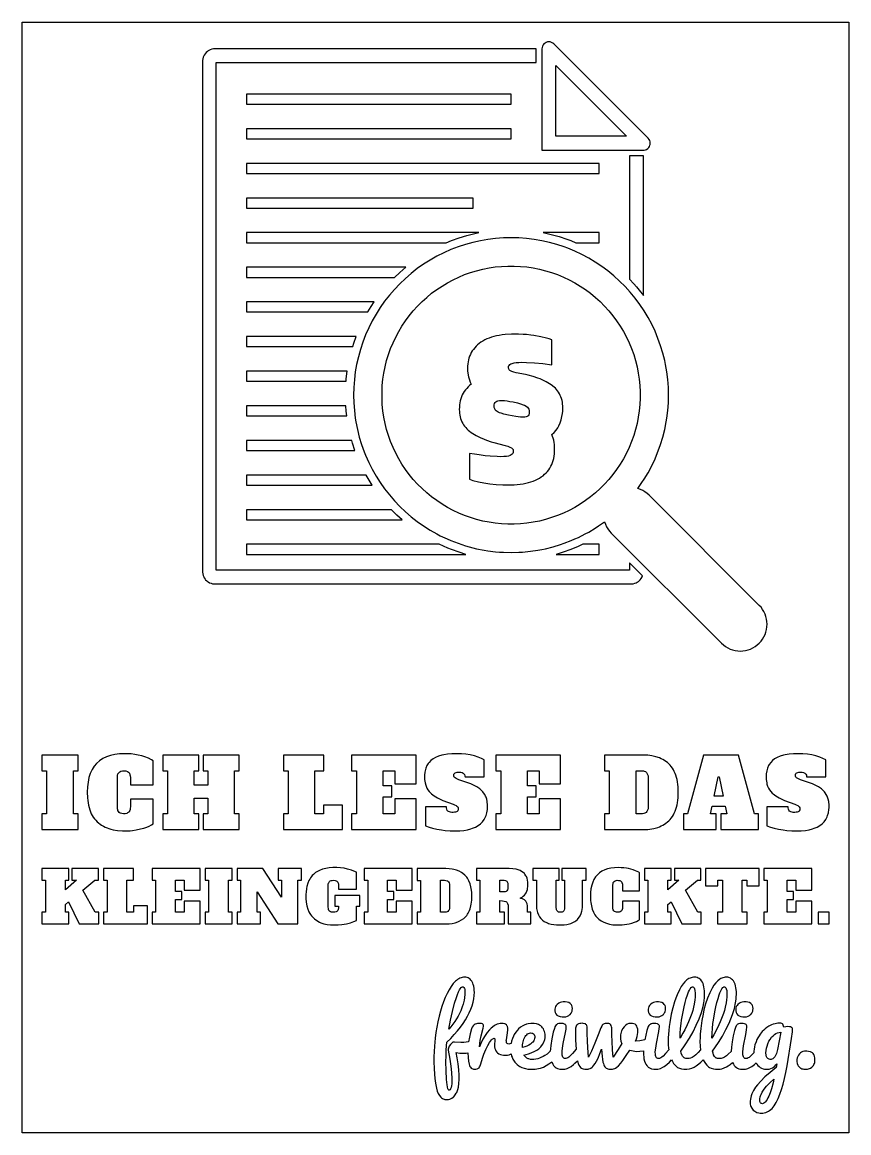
# Model space of a CAD drawing. Header units: millimetres. Extents: x 0 to 232, y 0 to 312.
import ezdxf

# ---------------------------------------------------------------- set-up
doc = ezdxf.new("R2010")
doc.units = ezdxf.units.MM

msp = doc.modelspace()

# ---------------------------------------------------------------- linework, layer by layer
at = {"layer": 'ENTGITTERRAHMEN'}
msp.add_lwpolyline([(0.5, 311.5), (231.905, 311.5), (231.905, 0.5), (0.5, 0.5)], close=True, dxfattribs=at)
at = {"layer": 'MOTIV'}
for points in [[(149.018, 305.673), (148.683, 305.852), (148.319, 305.963), (147.941, 306), (147.562, 305.963), (147.198, 305.852), (146.863, 305.673), (146.569, 305.432), (146.328, 305.138), (146.149, 304.803), (146.038, 304.439), (146.001, 304.06), (146.001, 275.672), (174.579, 275.682), (174.952, 275.756), (175.303, 275.901), (175.62, 276.113), (175.888, 276.381), (176.1, 276.698), (176.245, 277.049), (176.291, 277.234), (176.329, 277.612), (176.291, 277.99), (176.181, 278.354), (176.002, 278.689), (175.761, 278.983), (149.312, 305.432)], [(51.03, 157.024), (51.15, 156.578), (51.326, 156.152), (51.435, 155.949), (51.691, 155.565), (51.838, 155.387), (52.164, 155.06), (52.342, 154.914), (52.53, 154.78), (52.929, 154.549), (53.355, 154.372), (53.801, 154.253), (54.258, 154.193), (54.489, 154.185), (170.863, 154.185), (171.093, 154.193), (171.551, 154.253), (171.996, 154.372), (172.422, 154.549), (172.626, 154.658), (173.009, 154.914), (173.188, 155.06), (173.514, 155.387), (173.795, 155.753), (174.025, 156.152), (174.154, 156.45), (170.51, 160.094), (170.51, 158.064), (54.842, 158.064), (54.842, 300.181), (144.414, 300.181), (144.414, 304.06), (54.489, 304.06), (54.029, 304.03), (53.576, 303.94), (53.139, 303.792), (52.929, 303.697), (52.53, 303.466), (52.342, 303.332), (51.995, 303.028), (51.691, 302.681), (51.435, 302.297), (51.326, 302.094), (51.15, 301.668), (51.03, 301.222), (50.97, 300.765), (50.963, 300.534), (50.963, 157.712), (50.97, 157.481)], [(169.707, 279.551), (149.88, 279.551), (149.88, 299.378)], [(137.361, 288.544), (137.361, 291.365), (63.305, 291.365), (63.305, 288.544)], [(137.361, 278.846), (137.361, 281.667), (63.305, 281.667), (63.305, 278.846)], [(174.389, 274.085), (170.51, 274.085), (170.51, 239.506), (171.721, 238.225), (172.475, 237.372), (173.208, 236.501), (174.389, 234.995)], [(63.305, 271.97), (63.305, 269.148), (162.046, 269.148), (162.046, 271.97)], [(126.782, 262.272), (63.305, 262.272), (63.305, 259.451), (126.782, 259.451)], [(122.815, 251.115), (124.993, 251.776), (127.201, 252.329), (128.365, 252.574), (63.305, 252.574), (63.305, 249.753), (119.212, 249.753), (120.672, 250.348)], [(152.984, 250.745), (154.051, 250.348), (155.511, 249.753), (162.046, 249.753), (162.046, 252.574), (146.357, 252.574), (148.629, 252.066), (150.823, 251.459)], [(173.401, 232.465), (172.112, 234.202), (170.74, 235.875), (169.287, 237.478), (167.757, 239.008), (166.154, 240.461), (164.481, 241.833), (162.743, 243.122), (160.944, 244.324), (159.089, 245.437), (157.18, 246.457), (155.225, 247.382), (153.226, 248.21), (152.212, 248.587), (150.157, 249.265), (148.072, 249.842), (145.961, 250.316), (143.829, 250.686), (141.682, 250.951), (139.524, 251.11), (137.361, 251.163), (135.198, 251.11), (133.04, 250.951), (130.893, 250.686), (128.761, 250.316), (126.65, 249.842), (124.565, 249.265), (122.511, 248.587), (120.492, 247.808), (118.514, 246.931), (116.582, 245.958), (114.699, 244.892), (112.871, 243.734), (111.102, 242.489), (109.396, 241.157), (107.758, 239.744), (106.191, 238.252), (104.699, 236.685), (103.286, 235.047), (101.955, 233.341), (100.709, 231.572), (99.552, 229.745), (98.485, 227.862), (97.512, 225.929), (96.636, 223.951), (95.857, 221.933), (95.178, 219.878), (94.601, 217.793), (94.127, 215.682), (93.757, 213.55), (93.492, 211.403), (93.333, 209.245), (93.28, 207.082), (93.333, 204.919), (93.492, 202.762), (93.757, 200.614), (93.929, 199.546), (94.351, 197.424), (94.877, 195.325), (95.505, 193.255), (96.234, 191.218), (96.636, 190.213), (97.512, 188.235), (98.485, 186.303), (99.552, 184.42), (100.709, 182.592), (101.955, 180.823), (103.286, 179.118), (104.699, 177.479), (106.191, 175.913), (107.758, 174.421), (109.396, 173.007), (111.102, 171.676), (112.871, 170.43), (114.699, 169.273), (116.582, 168.207), (117.542, 167.708), (119.498, 166.783), (120.492, 166.357), (122.511, 165.578), (124.565, 164.9), (125.604, 164.598), (127.703, 164.073), (129.825, 163.65), (130.893, 163.479), (133.04, 163.214), (134.118, 163.121), (135.198, 163.055), (137.361, 163.002), (139.524, 163.055), (140.604, 163.121), (142.757, 163.333), (144.897, 163.65), (145.961, 163.849), (147.019, 164.073), (149.118, 164.598), (151.188, 165.226), (152.212, 165.578), (154.23, 166.357), (155.225, 166.783), (156.208, 167.234), (158.141, 168.207), (159.089, 168.728), (160.944, 169.841), (161.851, 170.43), (163.511, 171.598), (163.763, 170.89), (164.077, 170.225), (164.455, 169.594), (164.894, 169.003), (165.387, 168.458), (196.244, 137.602), (196.789, 137.108), (197.38, 136.67), (198.01, 136.292), (198.675, 135.977), (199.368, 135.73), (200.081, 135.551), (200.808, 135.443), (201.543, 135.407), (202.277, 135.443), (203.005, 135.551), (203.718, 135.73), (204.411, 135.977), (205.075, 136.292), (205.706, 136.67), (206.297, 137.108), (206.842, 137.602), (207.336, 138.147), (207.774, 138.737), (208.152, 139.368), (208.466, 140.033), (208.714, 140.725), (208.893, 141.439), (209.001, 142.166), (209.037, 142.901), (209.001, 143.635), (208.893, 144.363), (208.714, 145.076), (208.466, 145.768), (208.152, 146.433), (207.774, 147.064), (207.336, 147.655), (206.842, 148.2), (175.985, 179.056), (175.44, 179.55), (174.85, 179.988), (174.219, 180.366), (173.554, 180.681), (172.846, 180.932), (174.013, 182.592), (174.603, 183.499), (175.715, 185.355), (176.735, 187.263), (177.66, 189.219), (178.087, 190.213), (178.865, 192.232), (179.217, 193.255), (179.845, 195.325), (180.371, 197.424), (180.793, 199.546), (180.965, 200.614), (181.23, 202.762), (181.389, 204.919), (181.429, 206.001), (181.429, 208.164), (181.389, 209.245), (181.23, 211.403), (180.965, 213.55), (180.595, 215.682), (180.371, 216.741), (179.845, 218.839), (179.217, 220.91), (178.488, 222.947), (177.66, 224.946), (176.735, 226.902), (175.715, 228.81), (174.603, 230.666)], [(106.219, 241.443), (107.879, 242.876), (63.305, 242.876), (63.305, 240.055), (104.757, 240.055)], [(166.914, 186.269), (165.857, 184.844), (164.731, 183.473), (163.54, 182.158), (162.285, 180.904), (160.971, 179.712), (159.599, 178.587), (158.174, 177.53), (156.699, 176.544), (155.178, 175.632), (153.613, 174.796), (152.009, 174.037), (150.37, 173.358), (148.7, 172.76), (147.002, 172.245), (145.281, 171.814), (143.541, 171.468), (141.786, 171.208), (140.02, 171.034), (138.248, 170.947), (136.474, 170.947), (134.702, 171.034), (132.936, 171.208), (131.181, 171.468), (129.441, 171.814), (127.72, 172.245), (126.023, 172.76), (124.352, 173.358), (122.713, 174.037), (121.109, 174.796), (119.545, 175.632), (118.023, 176.544), (116.548, 177.53), (115.123, 178.587), (113.751, 179.712), (112.437, 180.904), (111.182, 182.158), (109.991, 183.473), (108.865, 184.844), (107.808, 186.269), (106.823, 187.744), (105.911, 189.266), (105.074, 190.831), (104.316, 192.434), (103.637, 194.074), (103.039, 195.744), (102.524, 197.442), (102.093, 199.163), (101.747, 200.903), (101.487, 202.658), (101.313, 204.423), (101.226, 206.195), (101.226, 207.97), (101.313, 209.742), (101.487, 211.507), (101.747, 213.262), (102.093, 215.002), (102.524, 216.723), (103.039, 218.421), (103.637, 220.091), (104.316, 221.73), (105.074, 223.334), (105.911, 224.899), (106.823, 226.421), (107.808, 227.896), (108.865, 229.321), (109.991, 230.692), (111.182, 232.007), (112.437, 233.261), (113.751, 234.453), (115.123, 235.578), (116.548, 236.635), (118.023, 237.621), (119.545, 238.533), (121.109, 239.369), (122.713, 240.128), (124.352, 240.807), (126.023, 241.404), (127.72, 241.919), (129.441, 242.351), (131.181, 242.697), (132.936, 242.957), (134.702, 243.131), (136.474, 243.218), (138.248, 243.218), (140.02, 243.131), (141.786, 242.957), (143.541, 242.697), (145.281, 242.351), (147.002, 241.919), (148.7, 241.404), (150.37, 240.807), (152.009, 240.128), (153.613, 239.369), (155.178, 238.533), (156.699, 237.621), (158.174, 236.635), (159.599, 235.578), (160.971, 234.453), (162.285, 233.261), (163.54, 232.007), (164.731, 230.692), (165.857, 229.321), (166.914, 227.896), (167.899, 226.421), (168.812, 224.899), (169.648, 223.334), (170.406, 221.73), (171.085, 220.091), (171.683, 218.421), (172.198, 216.723), (172.629, 215.002), (172.975, 213.262), (173.236, 211.507), (173.41, 209.742), (173.497, 207.97), (173.497, 206.195), (173.41, 204.423), (173.236, 202.658), (172.975, 200.903), (172.629, 199.163), (172.198, 197.442), (171.683, 195.744), (171.085, 194.074), (170.406, 192.434), (169.648, 190.831), (168.812, 189.266), (167.899, 187.744)], [(99.031, 233.178), (63.305, 233.178), (63.305, 230.357), (97.256, 230.357), (98.183, 231.892)], [(138.246, 181.959), (139.931, 182.118), (140.723, 182.238), (141.48, 182.384), (142.202, 182.557), (142.891, 182.756), (143.545, 182.982), (144.165, 183.235), (144.75, 183.514), (145.301, 183.82), (145.818, 184.153), (146.301, 184.512), (146.75, 184.895), (147.165, 185.301), (147.547, 185.729), (147.897, 186.18), (148.212, 186.653), (148.495, 187.148), (148.744, 187.665), (148.96, 188.205), (149.143, 188.767), (149.293, 189.352), (149.409, 189.959), (149.492, 190.588), (149.542, 191.24), (149.559, 191.914), (149.543, 192.585), (149.495, 193.228), (149.415, 193.844), (149.303, 194.433), (149.16, 194.993), (148.984, 195.526), (148.777, 196.032), (149.391, 196.602), (149.939, 197.243), (150.419, 197.952), (150.702, 198.464), (151.07, 199.29), (151.37, 200.158), (151.597, 201.043), (151.753, 201.945), (151.816, 202.556), (151.848, 203.174), (151.838, 204.043), (151.794, 204.582), (151.722, 205.103), (151.62, 205.607), (151.49, 206.093), (151.33, 206.561), (151.142, 207.011), (150.925, 207.443), (150.678, 207.858), (150.403, 208.254), (150.098, 208.633), (149.765, 208.994), (149.403, 209.337), (148.592, 209.973), (148.144, 210.273), (147.165, 210.837), (146.633, 211.102), (145.486, 211.598), (144.871, 211.829), (143.557, 212.256), (142.131, 212.637), (141.376, 212.811), (138.774, 213.351), (138.108, 213.522), (137.606, 213.681), (137.168, 213.885), (137.004, 214.006), (136.87, 214.143), (136.765, 214.296), (136.691, 214.464), (136.646, 214.649), (136.631, 214.849), (136.674, 215.144), (136.804, 215.403), (137.019, 215.626), (137.321, 215.813), (137.71, 215.965), (138.204, 216.084), (138.808, 216.172), (139.522, 216.229), (140.346, 216.255), (141.691, 216.242), (143.891, 216.123), (146.235, 215.884), (148.725, 215.527), (148.725, 222.564), (148.059, 222.806), (147.269, 223.041), (145.676, 223.417), (143.754, 223.764), (142.929, 223.875), (141.649, 224.004), (140.766, 224.065), (139.397, 224.118), (137.506, 224.115), (135.713, 224.008), (134.871, 223.915), (134.064, 223.795), (133.294, 223.649), (132.559, 223.476), (131.86, 223.277), (131.197, 223.051), (130.57, 222.798), (129.979, 222.519), (129.424, 222.213), (128.905, 221.881), (128.421, 221.521), (127.973, 221.14), (127.557, 220.742), (127.175, 220.325), (126.826, 219.892), (126.51, 219.44), (126.227, 218.972), (125.978, 218.485), (125.762, 217.981), (125.579, 217.46), (125.429, 216.921), (125.313, 216.364), (125.23, 215.79), (125.18, 215.198), (125.164, 214.589), (125.185, 213.885), (125.249, 213.206), (125.424, 212.23), (125.695, 211.307), (125.929, 210.721), (126.206, 210.158), (125.746, 209.783), (125.321, 209.388), (124.929, 208.972), (124.572, 208.537), (124.249, 208.081), (123.959, 207.605), (123.704, 207.108), (123.483, 206.592), (123.295, 206.055), (123.142, 205.498), (123.023, 204.921), (122.938, 204.324), (122.887, 203.706), (122.87, 203.069), (122.885, 202.519), (122.929, 201.986), (123.003, 201.471), (123.106, 200.973), (123.239, 200.492), (123.401, 200.029), (123.593, 199.583), (123.815, 199.154), (124.066, 198.742), (124.346, 198.348), (124.656, 197.971), (124.995, 197.611), (125.364, 197.269), (125.763, 196.944), (126.189, 196.632), (127.114, 196.036), (127.614, 195.752), (128.688, 195.212), (129.861, 194.71), (130.484, 194.472), (131.806, 194.026), (132.503, 193.816), (135.752, 192.957), (136.492, 192.734), (137.001, 192.544), (137.459, 192.31), (137.757, 192.061), (137.908, 191.803), (137.961, 191.619), (137.985, 191.413), (137.951, 191.024), (137.843, 190.747), (137.664, 190.507), (137.412, 190.306), (137.086, 190.143), (136.643, 190.015), (136.071, 189.92), (135.37, 189.858), (134.539, 189.83), (133.501, 189.842), (131.486, 189.975), (130.142, 190.115), (128.436, 190.33), (127.163, 190.516), (125.685, 190.767), (125.685, 183.521), (126.689, 183.174), (128.255, 182.771), (129.758, 182.472), (131.438, 182.211), (133.191, 182.029), (135.012, 181.928), (136.423, 181.905)], [(63.305, 223.481), (63.305, 220.659), (93.021, 220.659), (93.329, 221.629), (93.987, 223.481)], [(91.211, 211.628), (91.476, 213.783), (63.305, 213.783), (63.305, 210.962), (91.154, 210.962)], [(133.472, 202.475), (133.229, 202.658), (132.941, 202.969), (132.8, 203.2), (132.663, 203.582), (132.623, 203.86), (132.637, 204.324), (132.722, 204.691), (132.875, 204.994), (133.098, 205.234), (133.332, 205.371), (133.634, 205.473), (134.14, 205.553), (134.817, 205.568), (135.509, 205.532), (136.253, 205.453), (137.05, 205.331), (137.9, 205.166), (139.193, 204.875), (140.043, 204.64), (140.744, 204.399), (141.129, 204.234), (141.583, 203.981), (141.922, 203.706), (142.18, 203.395), (142.307, 203.168), (142.429, 202.798), (142.465, 202.531), (142.462, 202.176), (142.423, 201.886), (142.319, 201.558), (142.155, 201.299), (141.985, 201.147), (141.837, 201.066), (141.557, 200.971), (141.211, 200.909), (140.798, 200.881), (140.045, 200.913), (138.682, 201.092), (136.685, 201.446), (135.353, 201.753), (134.555, 201.988), (134.119, 202.148), (133.759, 202.309)], [(91.211, 202.537), (91.088, 204.085), (63.305, 204.085), (63.305, 201.264), (91.356, 201.264)], [(92.763, 194.387), (63.305, 194.387), (63.305, 191.566), (93.662, 191.566), (92.985, 193.621)], [(98.446, 181.868), (97.586, 183.242), (96.757, 184.689), (63.305, 184.689), (63.305, 181.868)], [(103.887, 174.992), (63.305, 174.992), (63.305, 172.17), (106.843, 172.17), (105.385, 173.497)], [(122.815, 163.05), (120.672, 163.817), (119.615, 164.239), (117.263, 165.294), (63.305, 165.294), (63.305, 162.473), (124.705, 162.473)], [(162.046, 162.473), (162.046, 165.294), (157.459, 165.294), (156.153, 164.688), (154.051, 163.817), (151.908, 163.05), (150.017, 162.473)], [(6, 106.277), (6, 101.88), (7.34, 101.88), (7.34, 89.816), (6, 89.816), (6, 85.419), (16.188, 85.419), (16.188, 89.816), (14.847, 89.816), (14.847, 101.88), (16.188, 101.88), (16.188, 106.277)], [(19.605, 90.39), (19.844, 89.849), (20.11, 89.34), (20.404, 88.862), (20.727, 88.416), (21.077, 88.001), (21.456, 87.618), (21.86, 87.263), (22.288, 86.935), (22.74, 86.633), (23.216, 86.357), (23.715, 86.107), (24.237, 85.884), (24.784, 85.687), (25.354, 85.517), (25.947, 85.372), (27.206, 85.162), (28.559, 85.057), (29.629, 85.047), (30.682, 85.094), (31.365, 85.157), (32.362, 85.299), (33.639, 85.575), (34.544, 85.839), (35.356, 86.118), (36.07, 86.409), (36.687, 86.712), (37.207, 87.028), (37.207, 93.971), (30.772, 93.971), (30.772, 91.8), (30.751, 91.388), (30.689, 91.025), (30.584, 90.712), (30.438, 90.447), (30.317, 90.299), (30.019, 90.062), (29.747, 89.937), (29.319, 89.838), (28.821, 89.818), (28.356, 89.877), (27.966, 90.015), (27.649, 90.232), (27.461, 90.447), (27.315, 90.712), (27.24, 90.915), (27.163, 91.261), (27.129, 91.657), (27.129, 100.039), (27.184, 100.556), (27.315, 100.985), (27.519, 101.326), (27.798, 101.582), (28.152, 101.76), (28.58, 101.858), (29.077, 101.878), (29.542, 101.819), (29.933, 101.681), (30.249, 101.464), (30.491, 101.166), (30.658, 100.781), (30.735, 100.435), (30.77, 100.039), (30.772, 97.966), (37.207, 97.966), (37.207, 104.669), (36.696, 104.984), (35.856, 105.386), (34.835, 105.766), (33.949, 106.036), (32.996, 106.272), (32.01, 106.451), (30.99, 106.574), (29.938, 106.64), (29.217, 106.653), (27.77, 106.597), (26.429, 106.432), (25.196, 106.156), (24.07, 105.771), (23.051, 105.274), (22.14, 104.668), (21.335, 103.951), (20.638, 103.125), (20.048, 102.188), (19.566, 101.14), (19.19, 99.983), (18.922, 98.715), (18.762, 97.337), (18.708, 95.848), (18.764, 94.295), (18.834, 93.565), (18.932, 92.867), (19.058, 92.201), (19.213, 91.566), (19.395, 90.962)], [(48.681, 101.88), (49.968, 101.88), (49.968, 106.277), (39.834, 106.277), (39.834, 101.88), (41.175, 101.88), (41.175, 89.816), (39.834, 89.816), (39.834, 85.419), (49.968, 85.419), (49.968, 89.816), (48.681, 89.816), (48.681, 94.24), (52.435, 94.24), (52.435, 89.816), (51.148, 89.816), (51.148, 85.419), (61.282, 85.419), (61.282, 89.816), (59.942, 89.816), (59.942, 101.88), (61.282, 101.88), (61.282, 106.277), (51.148, 106.277), (51.148, 101.88), (52.435, 101.88), (52.435, 97.805), (48.681, 97.805)], [(84.928, 101.88), (84.928, 106.277), (73.615, 106.277), (73.615, 101.88), (74.955, 101.88), (74.955, 89.816), (73.615, 89.816), (73.615, 85.419), (90.21, 85.419), (90.21, 92.282), (84.875, 92.282), (84.875, 89.816), (82.462, 89.816), (82.462, 101.88)], [(103.937, 94.588), (103.937, 97.644), (101.577, 97.644), (101.577, 101.88), (104.821, 101.88), (104.821, 98.181), (110.827, 98.181), (110.827, 106.277), (92.73, 106.277), (92.73, 101.88), (94.071, 101.88), (94.071, 89.816), (92.73, 89.816), (92.73, 85.419), (110.827, 85.419), (110.827, 94.052), (104.821, 94.052), (104.821, 89.816), (101.577, 89.816), (101.577, 94.588)], [(120.318, 85.08), (121.765, 85.044), (122.986, 85.079), (124.119, 85.186), (125.166, 85.364), (126.125, 85.613), (126.572, 85.764), (127.401, 86.12), (128.143, 86.546), (128.797, 87.044), (129.358, 87.61), (129.826, 88.243), (130.2, 88.945), (130.352, 89.321), (130.586, 90.124), (130.727, 90.995), (130.762, 91.456), (130.767, 92.285), (130.667, 93.281), (130.535, 93.896), (130.349, 94.473), (130.236, 94.746), (129.971, 95.264), (129.652, 95.744), (129.473, 95.969), (129.07, 96.398), (128.604, 96.803), (127.788, 97.366), (126.829, 97.877), (126.112, 98.188), (122.756, 99.364), (121.988, 99.687), (121.672, 99.882), (121.463, 100.107), (121.354, 100.38), (121.338, 100.638), (121.379, 100.891), (121.446, 101.048), (121.583, 101.213), (121.722, 101.305), (121.971, 101.395), (122.296, 101.453), (123.04, 101.471), (123.252, 101.451), (123.625, 101.369), (123.93, 101.232), (124.058, 101.143), (124.261, 100.924), (124.337, 100.794), (124.439, 100.493), (124.473, 100.138), (129.835, 100.138), (129.835, 104.937), (129.051, 105.356), (128.137, 105.725), (127.094, 106.043), (125.932, 106.308), (124.714, 106.499), (123.451, 106.614), (122.141, 106.653), (120.811, 106.619), (119.594, 106.518), (118.491, 106.35), (117.982, 106.24), (117.048, 105.971), (116.228, 105.635), (115.521, 105.231), (114.924, 104.761), (114.415, 104.228), (114.193, 103.938), (113.811, 103.312), (113.514, 102.625), (113.302, 101.875), (113.228, 101.478), (113.143, 100.636), (113.133, 100.191), (113.159, 99.47), (113.298, 98.471), (113.458, 97.859), (113.67, 97.291), (113.796, 97.023), (114.088, 96.521), (114.433, 96.063), (114.627, 95.846), (115.067, 95.426), (115.855, 94.827), (116.797, 94.264), (117.511, 93.91), (118.292, 93.571), (121.135, 92.558), (121.562, 92.376), (121.98, 92.151), (122.221, 91.974), (122.426, 91.739), (122.541, 91.472), (122.568, 91.165), (122.523, 90.906), (122.42, 90.687), (122.258, 90.51), (122.095, 90.405), (121.811, 90.301), (121.548, 90.251), (121.131, 90.219), (120.744, 90.226), (120.385, 90.266), (120.082, 90.341), (119.837, 90.45), (119.647, 90.593), (119.504, 90.775), (119.366, 91.083), (119.289, 91.465), (119.272, 91.8), (113.374, 91.8), (113.374, 86.492), (114.39, 86.105), (115.397, 85.817), (116.577, 85.55), (117.895, 85.317), (118.916, 85.188)], [(144.339, 94.588), (144.339, 97.644), (141.98, 97.644), (141.98, 101.88), (145.224, 101.88), (145.224, 98.181), (151.229, 98.181), (151.229, 106.277), (133.133, 106.277), (133.133, 101.88), (134.473, 101.88), (134.473, 89.816), (133.133, 89.816), (133.133, 85.419), (151.229, 85.419), (151.229, 94.052), (145.224, 94.052), (145.224, 89.816), (141.98, 89.816), (141.98, 94.588)], [(178.411, 86.032), (178.91, 86.22), (179.391, 86.433), (179.852, 86.671), (180.295, 86.934), (180.719, 87.221), (181.125, 87.534), (181.511, 87.872), (181.875, 88.238), (182.212, 88.636), (182.522, 89.065), (182.805, 89.525), (183.061, 90.016), (183.29, 90.539), (183.492, 91.093), (183.667, 91.678), (183.815, 92.295), (183.937, 92.943), (184.031, 93.622), (184.098, 94.333), (184.152, 95.848), (184.098, 97.363), (184.031, 98.074), (183.937, 98.754), (183.815, 99.402), (183.667, 100.018), (183.492, 100.604), (183.29, 101.158), (183.061, 101.68), (182.805, 102.172), (182.522, 102.632), (182.212, 103.061), (181.875, 103.458), (181.511, 103.824), (181.125, 104.162), (180.719, 104.475), (180.295, 104.763), (179.852, 105.026), (179.391, 105.263), (178.91, 105.476), (177.894, 105.827), (176.802, 106.077), (175.635, 106.227), (174.393, 106.277), (163.508, 106.277), (163.508, 101.854), (164.849, 101.854), (164.849, 89.816), (163.508, 89.816), (163.508, 85.419), (174.393, 85.419), (175.635, 85.469), (176.802, 85.619), (177.357, 85.732)], [(194.822, 85.419), (194.822, 89.816), (193.214, 89.816), (193.643, 91.961), (197.289, 91.961), (197.718, 89.816), (196.109, 89.816), (196.109, 85.419), (206.619, 85.419), (206.619, 89.816), (205.546, 89.816), (201.016, 106.277), (191.257, 106.277), (186.726, 89.816), (185.653, 89.816), (185.653, 85.419)], [(214.547, 85.188), (215.949, 85.08), (217.396, 85.044), (218.617, 85.079), (219.75, 85.186), (220.797, 85.364), (221.756, 85.613), (222.203, 85.764), (223.032, 86.12), (223.774, 86.546), (224.428, 87.044), (224.989, 87.61), (225.457, 88.243), (225.832, 88.945), (225.984, 89.321), (226.217, 90.124), (226.358, 90.995), (226.393, 91.456), (226.398, 92.285), (226.298, 93.281), (226.166, 93.896), (225.98, 94.473), (225.867, 94.746), (225.602, 95.264), (225.283, 95.744), (225.104, 95.969), (224.701, 96.398), (224.235, 96.803), (223.419, 97.366), (222.46, 97.877), (221.743, 98.188), (218.387, 99.364), (217.619, 99.687), (217.303, 99.882), (217.094, 100.107), (216.985, 100.38), (216.969, 100.638), (217.01, 100.891), (217.077, 101.048), (217.214, 101.213), (217.353, 101.305), (217.602, 101.395), (217.927, 101.453), (218.671, 101.471), (218.883, 101.451), (219.256, 101.369), (219.561, 101.232), (219.689, 101.143), (219.892, 100.924), (220.028, 100.651), (220.096, 100.322), (220.104, 100.138), (225.466, 100.138), (225.466, 104.937), (224.682, 105.356), (223.768, 105.725), (222.725, 106.043), (221.563, 106.308), (220.346, 106.499), (219.082, 106.614), (217.772, 106.653), (216.442, 106.619), (215.225, 106.518), (214.122, 106.35), (213.613, 106.24), (212.679, 105.971), (211.859, 105.635), (211.152, 105.231), (210.555, 104.761), (210.046, 104.228), (209.622, 103.633), (209.442, 103.312), (209.145, 102.625), (208.933, 101.875), (208.806, 101.064), (208.774, 100.636), (208.764, 100.191), (208.79, 99.47), (208.929, 98.471), (209.002, 98.159), (209.188, 97.569), (209.427, 97.023), (209.719, 96.521), (210.064, 96.063), (210.47, 95.634), (210.698, 95.426), (211.486, 94.827), (212.428, 94.264), (213.142, 93.91), (213.924, 93.571), (216.766, 92.558), (217.194, 92.376), (217.611, 92.151), (217.852, 91.974), (218.057, 91.739), (218.172, 91.472), (218.199, 91.165), (218.155, 90.906), (218.051, 90.687), (217.889, 90.51), (217.726, 90.405), (217.442, 90.301), (217.18, 90.251), (216.762, 90.219), (216.375, 90.226), (216.016, 90.266), (215.713, 90.341), (215.468, 90.45), (215.278, 90.593), (215.095, 90.845), (214.997, 91.083), (214.92, 91.465), (214.903, 91.8), (209.005, 91.8), (209.005, 86.492), (210.021, 86.105), (211.028, 85.817), (212.208, 85.55), (213.526, 85.317)], [(175.278, 101.384), (175.399, 101.233), (175.585, 100.868), (175.697, 100.423), (175.734, 99.896), (175.734, 91.8), (175.697, 91.261), (175.585, 90.811), (175.399, 90.447), (175.138, 90.17), (174.804, 89.974), (174.504, 89.877), (174.162, 89.826), (172.356, 89.816), (172.356, 101.88), (173.911, 101.88), (174.394, 101.84), (174.608, 101.789), (174.98, 101.627)], [(196.699, 94.803), (194.233, 94.803), (195.332, 100.138), (195.6, 100.138)], [(88.822, 62.724), (88.621, 62.511), (88.355, 62.361), (88.022, 62.27), (87.516, 62.242), (87.133, 62.287), (86.817, 62.393), (86.568, 62.558), (86.382, 62.789), (86.281, 63.011), (86.212, 63.277), (86.169, 63.698), (86.169, 69.754), (86.196, 70.077), (86.254, 70.357), (86.311, 70.52), (86.423, 70.728), (86.568, 70.894), (86.749, 71.024), (86.967, 71.12), (87.317, 71.195), (87.729, 71.21), (88.111, 71.165), (88.428, 71.06), (88.621, 70.941), (88.777, 70.788), (88.862, 70.664), (88.964, 70.441), (89.033, 70.175), (89.076, 69.754), (89.078, 68.7), (94.062, 68.7), (94.062, 73.465), (93.36, 73.808), (92.648, 74.064), (91.57, 74.362), (90.605, 74.557), (89.601, 74.688), (88.557, 74.753), (87.472, 74.751), (86.429, 74.673), (85.46, 74.517), (84.565, 74.282), (83.743, 73.97), (83.359, 73.784), (82.648, 73.355), (82.01, 72.847), (81.72, 72.562), (81.452, 72.253), (81.205, 71.921), (80.98, 71.566), (80.776, 71.187), (80.433, 70.36), (80.175, 69.438), (80.079, 68.943), (79.95, 67.881), (79.918, 67.315), (79.918, 66.15), (80.004, 65.064), (80.176, 64.066), (80.435, 63.155), (80.78, 62.331), (80.985, 61.952), (81.211, 61.595), (81.459, 61.26), (81.729, 60.947), (82.33, 60.385), (83, 59.904), (83.736, 59.503), (84.128, 59.333), (84.963, 59.052), (85.863, 58.852), (86.829, 58.732), (87.862, 58.691), (88.956, 58.723), (90.007, 58.818), (91.258, 59.027), (92.397, 59.311), (93.333, 59.625), (94.062, 59.967), (94.062, 63.955), (95.059, 63.955), (95.059, 66.925), (88.001, 66.925), (88.001, 63.955), (89.078, 63.955), (89.062, 63.478), (88.964, 63.011)], [(160.42, 62.265), (160.837, 61.531), (161.077, 61.199), (161.337, 60.891), (161.619, 60.605), (161.92, 60.342), (162.574, 59.873), (163.299, 59.482), (164.094, 59.17), (164.959, 58.936), (165.418, 58.848), (165.895, 58.779), (166.901, 58.701), (167.697, 58.694), (168.48, 58.729), (169.729, 58.881), (170.446, 59.028), (171.135, 59.216), (171.956, 59.49), (172.487, 59.707), (172.946, 59.932), (173.332, 60.167), (173.332, 65.33), (168.547, 65.33), (168.545, 63.609), (168.519, 63.315), (168.462, 63.058), (168.338, 62.771), (168.158, 62.55), (167.923, 62.389), (167.632, 62.286), (167.287, 62.242), (166.916, 62.257), (166.598, 62.33), (166.335, 62.462), (166.128, 62.652), (165.976, 62.906), (165.879, 63.225), (165.837, 63.609), (165.837, 69.843), (165.898, 70.313), (165.976, 70.546), (166.085, 70.742), (166.225, 70.903), (166.46, 71.064), (166.75, 71.166), (167.096, 71.21), (167.466, 71.195), (167.785, 71.122), (167.987, 71.029), (168.208, 70.853), (168.338, 70.681), (168.407, 70.546), (168.519, 70.137), (168.547, 69.737), (168.547, 68.301), (173.332, 68.301), (173.332, 73.285), (173.087, 73.443), (172.657, 73.671), (172.15, 73.891), (171.568, 74.101), (170.91, 74.302), (170.201, 74.478), (169.715, 74.571), (168.965, 74.677), (168.19, 74.74), (167.391, 74.761), (166.314, 74.72), (165.317, 74.597), (164.4, 74.392), (163.563, 74.105), (162.805, 73.736), (162.127, 73.285), (161.529, 72.752), (161.011, 72.137), (160.572, 71.44), (160.213, 70.661), (159.934, 69.801), (159.735, 68.858), (159.615, 67.833), (159.575, 66.726), (159.617, 65.571), (159.669, 65.028), (159.836, 64.014), (160.086, 63.093)], [(12.579, 68.58), (12.579, 71.212), (13.536, 71.212), (13.536, 74.482), (6, 74.482), (6, 71.212), (6.997, 71.212), (6.997, 62.24), (6, 62.24), (6, 58.971), (13.536, 58.971), (13.536, 62.24), (12.579, 62.24), (12.579, 64.393), (13.496, 65.151), (16.487, 58.971), (21.93, 58.971), (21.93, 62.24), (20.933, 62.24), (17.504, 68.461), (20.833, 71.212), (21.83, 71.212), (21.83, 74.482), (14.413, 74.482), (14.413, 71.212), (15.669, 71.212)], [(29.825, 62.24), (29.825, 71.212), (31.659, 71.212), (31.659, 74.482), (23.246, 74.482), (23.246, 71.212), (24.242, 71.212), (24.242, 62.24), (23.246, 62.24), (23.246, 58.971), (35.587, 58.971), (35.587, 64.074), (31.619, 64.074), (31.619, 62.24)], [(45.196, 65.789), (45.196, 68.062), (43.442, 68.062), (43.442, 71.212), (45.854, 71.212), (45.854, 68.461), (50.32, 68.461), (50.32, 74.482), (36.863, 74.482), (36.863, 71.212), (37.859, 71.212), (37.859, 62.24), (36.863, 62.24), (36.863, 58.971), (50.32, 58.971), (50.32, 65.39), (45.854, 65.39), (45.854, 62.24), (43.442, 62.24), (43.442, 65.789)], [(59.252, 71.212), (59.252, 74.482), (51.676, 74.482), (51.676, 71.212), (52.673, 71.212), (52.673, 62.24), (51.676, 62.24), (51.676, 58.971), (59.252, 58.971), (59.252, 62.24), (58.255, 62.24), (58.255, 71.212)], [(61.644, 71.212), (61.644, 62.24), (60.648, 62.24), (60.648, 58.971), (67.187, 58.971), (67.187, 62.24), (66.23, 62.24), (66.23, 67.962), (72.072, 58.971), (77.674, 58.971), (77.674, 71.212), (78.671, 71.212), (78.671, 74.482), (72.131, 74.482), (72.131, 71.212), (73.088, 71.212), (73.088, 66.487), (67.845, 74.482), (60.648, 74.482), (60.648, 71.212)], [(104.549, 65.789), (104.549, 68.062), (102.795, 68.062), (102.795, 71.212), (105.207, 71.212), (105.207, 68.461), (109.673, 68.461), (109.673, 74.482), (96.215, 74.482), (96.215, 71.212), (97.212, 71.212), (97.212, 62.24), (96.215, 62.24), (96.215, 58.971), (109.673, 58.971), (109.673, 65.39), (105.207, 65.39), (105.207, 62.24), (102.795, 62.24), (102.795, 65.789)], [(122.482, 59.566), (122.839, 59.724), (123.512, 60.097), (124.129, 60.544), (124.687, 61.067), (124.937, 61.363), (125.168, 61.681), (125.378, 62.024), (125.739, 62.778), (125.889, 63.19), (126.13, 64.084), (126.22, 64.566), (126.34, 65.599), (126.38, 66.726), (126.34, 67.853), (126.22, 68.887), (126.13, 69.369), (125.889, 70.262), (125.569, 71.063), (125.168, 71.771), (124.937, 72.09), (124.687, 72.385), (124.416, 72.657), (123.827, 73.141), (123.512, 73.355), (122.839, 73.728), (122.111, 74.026), (121.327, 74.249), (120.914, 74.333), (120.046, 74.444), (119.123, 74.482), (111.029, 74.482), (111.029, 71.192), (112.025, 71.192), (112.025, 62.24), (111.029, 62.24), (111.029, 58.971), (119.123, 58.971), (120.046, 59.008), (120.914, 59.119), (121.726, 59.306)], [(134.235, 62.24), (134.235, 65.51), (134.929, 65.484), (135.473, 65.407), (135.879, 65.269), (136.045, 65.166), (136.187, 65.039), (136.305, 64.888), (136.4, 64.71), (136.526, 64.253), (136.568, 63.656), (136.568, 58.971), (142.888, 58.971), (142.888, 62.24), (141.951, 62.24), (141.941, 64.06), (141.863, 64.575), (141.707, 65.018), (141.473, 65.39), (141.16, 65.691), (140.769, 65.919), (140.545, 66.007), (140.037, 66.128), (140.017, 66.327), (140.423, 66.517), (140.787, 66.762), (141.109, 67.062), (141.389, 67.416), (141.552, 67.683), (141.758, 68.118), (141.915, 68.586), (141.992, 68.917), (142.066, 69.44), (142.091, 69.996), (142.063, 70.647), (141.98, 71.244), (141.842, 71.788), (141.648, 72.278), (141.53, 72.502), (141.254, 72.912), (141.095, 73.096), (140.735, 73.425), (140.323, 73.705), (139.861, 73.943), (139.349, 74.137), (138.788, 74.288), (137.854, 74.433), (136.807, 74.482), (127.656, 74.482), (127.656, 71.212), (128.653, 71.212), (128.653, 62.24), (127.656, 62.24), (127.656, 58.971), (135.551, 58.971), (135.551, 62.24)], [(145.696, 60.495), (146.148, 60.067), (146.664, 59.702), (147.238, 59.393), (147.547, 59.26), (147.871, 59.141), (148.561, 58.944), (149.31, 58.804), (150.117, 58.72), (150.543, 58.698), (151.836, 58.72), (152.241, 58.755), (153.007, 58.867), (153.714, 59.035), (154.046, 59.141), (154.665, 59.393), (155.225, 59.702), (155.484, 59.878), (155.956, 60.272), (156.167, 60.495), (156.538, 60.993), (156.698, 61.268), (156.969, 61.871), (157.171, 62.544), (157.247, 62.907), (157.349, 63.685), (157.382, 64.533), (157.382, 71.212), (158.379, 71.212), (158.379, 74.482), (151.541, 74.482), (151.541, 71.212), (152.338, 71.212), (152.337, 63.424), (152.315, 63.169), (152.244, 62.878), (152.16, 62.698), (152.049, 62.549), (151.86, 62.398), (151.688, 62.318), (151.489, 62.265), (151.182, 62.24), (150.875, 62.265), (150.676, 62.318), (150.503, 62.398), (150.315, 62.549), (150.173, 62.754), (150.098, 62.946), (150.049, 63.169), (150.027, 63.424), (150.026, 71.212), (150.823, 71.212), (150.823, 74.482), (143.446, 74.482), (143.446, 71.212), (144.443, 71.212), (144.452, 64.1), (144.521, 63.287), (144.661, 62.544), (144.756, 62.199), (145, 61.561), (145.313, 60.993)], [(184.357, 71.212), (181.267, 68.58), (181.267, 71.212), (182.224, 71.212), (182.224, 74.482), (174.688, 74.482), (174.688, 71.212), (175.685, 71.212), (175.685, 62.24), (174.688, 62.24), (174.688, 58.971), (182.224, 58.971), (182.224, 62.24), (181.267, 62.24), (181.267, 64.393), (182.184, 65.151), (185.175, 58.971), (190.617, 58.971), (190.617, 62.24), (189.621, 62.24), (186.191, 68.461), (189.521, 71.212), (190.518, 71.212), (190.518, 74.482), (183.101, 74.482), (183.101, 71.212)], [(195.243, 71.212), (196.519, 71.212), (196.519, 62.24), (195.123, 62.24), (195.123, 58.971), (203.497, 58.971), (203.497, 62.24), (202.101, 62.24), (202.101, 71.212), (203.377, 71.212), (203.377, 69.657), (206.806, 69.657), (206.806, 74.482), (191.814, 74.482), (191.814, 69.657), (195.243, 69.657)], [(216.416, 65.789), (216.416, 68.062), (214.662, 68.062), (214.662, 71.212), (217.074, 71.212), (217.074, 68.461), (221.54, 68.461), (221.54, 74.482), (208.082, 74.482), (208.082, 71.212), (209.079, 71.212), (209.079, 62.24), (208.082, 62.24), (208.082, 58.971), (221.54, 58.971), (221.54, 65.39), (217.074, 65.39), (217.074, 62.24), (214.662, 62.24), (214.662, 65.789)], [(119.781, 70.843), (119.871, 70.73), (120.009, 70.459), (120.092, 70.128), (120.12, 69.737), (120.12, 63.716), (120.092, 63.315), (120.009, 62.98), (119.871, 62.71), (119.677, 62.504), (119.428, 62.357), (119.205, 62.286), (118.951, 62.248), (117.608, 62.24), (117.608, 71.212), (118.764, 71.212), (119.124, 71.182), (119.428, 71.092), (119.56, 71.024)], [(135.99, 71.054), (136.136, 70.945), (136.29, 70.754), (136.374, 70.574), (136.431, 70.361), (136.462, 70.117), (136.468, 69.218), (136.431, 68.793), (136.349, 68.517), (136.219, 68.297), (135.99, 68.1), (135.688, 67.982), (135.312, 67.942), (134.235, 67.942), (134.235, 71.212), (135.393, 71.21), (135.754, 71.155)], [(223.294, 62.24), (223.294, 58.971), (226.405, 58.971), (226.405, 62.24)], [(120.943, 25.763), (120.741, 25.613), (120.373, 25.211), (120.056, 24.729), (119.815, 24.205), (119.725, 23.879), (119.708, 23.601), (120.202, 21.146), (120.525, 19.113), (120.7, 17.372), (120.771, 15.581), (120.768, 14.887), (120.734, 14.192), (120.668, 13.613), (120.567, 13.15), (120.434, 12.802), (120.267, 12.57), (120.066, 12.454), (119.892, 12.455), (119.778, 12.576), (119.673, 12.818), (119.535, 13.407), (119.455, 13.951), (119.326, 15.401), (119.197, 17.911), (119.139, 20.366), (119.147, 22.068), (119.224, 23.694), (119.408, 25.866), (120.464, 26.94), (121.442, 28.002), (122.342, 29.053), (123.163, 30.092), (123.907, 31.119), (124.572, 32.134), (125.159, 33.138), (125.667, 34.13), (126.098, 35.111), (126.45, 36.079), (126.723, 37.036), (126.919, 37.982), (127.036, 38.915), (127.076, 39.837), (127.061, 40.375), (127.017, 40.88), (126.895, 41.577), (126.777, 42.001), (126.629, 42.393), (126.352, 42.921), (126.134, 43.225), (125.894, 43.482), (125.63, 43.693), (125.343, 43.857), (125.034, 43.973), (124.702, 44.044), (124.347, 44.067), (124.01, 44.049), (123.677, 43.995), (123.347, 43.905), (123.022, 43.779), (122.701, 43.616), (122.385, 43.418), (122.072, 43.184), (121.763, 42.913), (121.157, 42.264), (120.568, 41.471), (119.994, 40.533), (119.446, 39.486), (118.933, 38.362), (118.454, 37.163), (118.009, 35.889), (117.6, 34.538), (117.224, 33.112), (116.883, 31.61), (116.583, 30.073), (116.329, 28.543), (116.121, 27.018), (115.895, 24.743), (115.803, 23.234), (115.757, 21.73), (115.755, 20.193), (115.789, 18.702), (115.904, 16.684), (116.095, 14.927), (116.265, 13.9), (116.469, 12.989), (116.708, 12.193), (116.992, 11.511), (117.322, 10.943), (117.699, 10.489), (117.904, 10.304), (118.121, 10.148), (118.35, 10.02), (118.59, 9.921), (118.842, 9.85), (119.105, 9.807), (119.599, 9.801), (119.812, 9.825), (120.22, 9.92), (120.603, 10.079), (120.786, 10.182), (121.132, 10.436), (121.296, 10.587), (121.751, 11.134), (122.022, 11.578), (122.144, 11.821), (122.451, 12.637), (122.607, 13.252), (122.768, 14.281), (122.841, 15.437), (122.827, 16.674), (122.728, 18.13), (122.545, 19.83), (122.309, 21.483), (122.027, 23.001), (122.975, 22.835), (123.711, 22.76), (124.376, 22.766), (124.808, 22.799), (125.275, 22.869), (125.309, 21.599), (125.413, 20.547), (125.585, 19.71), (125.698, 19.371), (125.831, 19.082), (125.989, 18.837), (126.173, 18.636), (126.381, 18.48), (126.615, 18.369), (126.874, 18.302), (127.157, 18.28), (127.499, 18.3), (127.891, 18.392), (128.209, 18.558), (128.399, 18.73), (128.564, 18.961), (128.721, 19.269), (128.916, 19.798), (129.349, 21.401), (129.723, 22.535), (130.253, 23.84), (130.817, 24.982), (131.292, 25.77), (131.577, 26.169), (131.843, 26.491), (132.086, 26.729), (132.235, 26.841), (132.438, 26.939), (132.56, 26.957), (132.675, 26.937), (132.763, 26.877), (132.822, 26.777), (132.855, 26.637), (132.843, 26.187), (132.745, 25.375), (132.725, 25.024), (132.74, 24.617), (132.82, 24.135), (132.969, 23.7), (133.107, 23.437), (133.371, 23.081), (133.585, 22.872), (133.96, 22.612), (134.399, 22.421), (134.727, 22.33), (135.272, 22.252), (135.834, 22.239), (136.316, 22.282), (136.787, 22.376), (137.371, 22.572), (137.517, 21.987), (137.622, 21.677), (137.881, 21.092), (138.034, 20.817), (138.39, 20.303), (138.591, 20.063), (139.042, 19.621), (139.547, 19.24), (139.819, 19.073), (140.402, 18.788), (141.037, 18.565), (141.374, 18.478), (142.088, 18.351), (142.465, 18.311), (143.257, 18.28), (144.146, 18.327), (145.011, 18.47), (145.574, 18.618), (146.399, 18.92), (147.201, 19.317), (147.952, 19.77), (148.74, 20.329), (149.027, 19.718), (149.258, 19.362), (149.388, 19.202), (149.677, 18.92), (150.006, 18.69), (150.374, 18.51), (151.001, 18.337), (151.717, 18.28), (152.054, 18.297), (152.395, 18.347), (152.739, 18.431), (153.087, 18.549), (153.793, 18.886), (154.152, 19.105), (154.881, 19.644), (155.25, 19.964), (155.922, 20.625), (156.136, 19.905), (156.36, 19.423), (156.627, 19.033), (156.83, 18.819), (157.052, 18.641), (157.294, 18.498), (157.555, 18.391), (157.983, 18.298), (158.546, 18.289), (158.907, 18.339), (159.136, 18.396), (159.461, 18.516), (159.667, 18.621), (160.053, 18.891), (160.244, 19.069), (160.531, 19.392), (160.913, 19.927), (161.296, 20.585), (161.7, 21.405), (162.245, 22.68), (162.714, 23.901), (162.85, 21.909), (162.928, 21.129), (163.093, 20.244), (163.201, 19.869), (163.326, 19.538), (163.468, 19.252), (163.629, 19.009), (163.81, 18.802), (164.014, 18.629), (164.239, 18.491), (164.485, 18.388), (164.754, 18.319), (165.044, 18.284), (165.336, 18.283), (165.742, 18.326), (166.002, 18.385), (166.376, 18.517), (166.615, 18.633), (166.957, 18.853), (167.427, 19.26), (168.087, 19.995), (168.672, 20.764), (169.615, 22.136), (170.573, 23.628), (171.035, 23.503), (171.51, 23.408), (171.998, 23.342), (172.498, 23.307), (173.438, 23.32), (174.436, 23.44), (174.421, 22.864), (174.437, 22.288), (174.486, 21.746), (174.568, 21.237), (174.753, 20.536), (174.918, 20.11), (175.115, 19.718), (175.346, 19.362), (175.615, 19.055), (175.765, 18.92), (176.094, 18.69), (176.462, 18.51), (176.661, 18.44), (177.317, 18.305), (177.804, 18.28), (178.141, 18.297), (178.482, 18.347), (178.826, 18.431), (179.174, 18.549), (179.881, 18.886), (180.24, 19.105), (180.968, 19.644), (181.711, 20.318), (182.287, 20.926), (182.512, 20.463), (182.868, 19.884), (183.276, 19.393), (183.734, 18.993), (183.982, 18.825), (184.516, 18.558), (185.1, 18.38), (185.736, 18.291), (186.564, 18.299), (187.273, 18.398), (187.948, 18.583), (188.59, 18.852), (189.197, 19.207), (189.968, 19.78), (190.524, 20.265), (191.182, 20.928), (191.407, 20.463), (191.764, 19.884), (192.172, 19.393), (192.63, 18.993), (192.878, 18.825), (193.412, 18.558), (193.996, 18.38), (194.632, 18.291), (195.216, 18.284), (195.936, 18.355), (196.398, 18.45), (197.062, 18.663), (197.692, 18.961), (198.093, 19.207), (198.674, 19.629), (199.375, 20.224), (199.619, 19.718), (199.85, 19.362), (200.12, 19.055), (200.429, 18.798), (200.778, 18.593), (201.166, 18.44), (201.593, 18.337), (202.061, 18.286), (202.646, 18.297), (202.987, 18.347), (203.331, 18.431), (203.679, 18.549), (204.031, 18.701), (204.745, 19.105), (205.107, 19.358), (205.473, 19.644), (205.941, 20.058), (206.181, 19.687), (206.468, 19.338), (206.784, 19.038), (207.129, 18.787), (207.501, 18.587), (207.901, 18.436), (208.328, 18.336), (208.784, 18.286), (209.233, 18.288), (209.656, 18.352), (210.081, 18.482), (210.509, 18.675), (210.818, 18.861), (211.188, 19.156), (211.512, 19.508), (211.724, 19.808), (211.56, 18.744), (209.882, 17.399), (208.449, 16.148), (207.262, 14.991), (206.32, 13.929), (205.829, 13.272), (205.245, 12.332), (204.8, 11.419), (204.582, 10.824), (204.371, 9.954), (204.309, 9.389), (204.306, 8.915), (204.341, 8.539), (204.413, 8.185), (204.519, 7.852), (204.747, 7.394), (204.943, 7.116), (205.174, 6.86), (205.572, 6.531), (205.864, 6.355), (206.177, 6.215), (206.686, 6.07), (207.052, 6.018), (207.439, 6), (207.854, 6.021), (208.257, 6.083), (208.648, 6.187), (209.026, 6.333), (209.393, 6.52), (209.747, 6.749), (210.09, 7.02), (210.42, 7.332), (210.738, 7.686), (211.044, 8.081), (211.338, 8.519), (211.619, 8.997), (212.146, 10.08), (212.635, 11.306), (213.093, 12.652), (213.522, 14.12), (213.922, 15.709), (214.292, 17.418), (214.632, 19.248), (215.868, 26.864), (216.148, 28.732), (216.17, 29.306), (216.119, 29.664), (216.025, 29.878), (215.885, 30.027), (215.63, 30.147), (215.274, 30.215), (214.82, 30.231), (214.275, 30.205), (213.716, 30.123), (213.562, 30.631), (213.403, 30.92), (213.308, 31.017), (213.178, 31.091), (212.88, 31.168), (212.569, 31.187), (212.036, 31.163), (211.251, 31.036), (210.738, 30.89), (210.233, 30.696), (209.492, 30.315), (209.008, 30), (208.542, 29.645), (208.104, 29.259), (207.693, 28.842), (207.127, 28.158), (206.784, 27.663), (206.468, 27.137), (206.181, 26.582), (205.934, 26.015), (205.64, 25.147), (205.496, 24.556), (205.393, 23.956), (205.331, 23.347), (205.314, 22.892), (204.518, 22.065), (204.009, 21.629), (203.735, 21.452), (203.483, 21.337), (203.254, 21.285), (203.04, 21.29), (202.85, 21.337), (202.688, 21.424), (202.553, 21.551), (202.415, 21.782), (202.317, 22.079), (202.267, 22.342), (202.232, 22.747), (202.231, 23.135), (202.311, 23.981), (202.441, 24.822), (203.081, 28.021), (203.305, 29.289), (203.398, 30.098), (203.372, 30.451), (203.287, 30.659), (203.145, 30.829), (202.946, 30.962), (202.691, 31.057), (202.378, 31.113), (201.883, 31.131), (201.428, 31.091), (201.054, 30.997), (200.826, 30.892), (200.699, 30.805), (200.531, 30.64), (200.378, 30.424), (200.157, 29.953), (199.907, 29.123), (199.541, 27.617), (199.239, 26.016), (199.028, 24.495), (198.934, 23.286), (198.17, 22.497), (197.63, 22.019), (197.131, 21.677), (196.731, 21.491), (196.159, 21.334), (195.856, 21.294), (195.442, 21.284), (195.158, 21.32), (194.984, 21.369), (194.82, 21.437), (194.595, 21.576), (194.396, 21.759), (194.276, 21.908), (194.066, 22.286), (193.897, 22.768), (193.768, 23.355), (194.623, 24.558), (195.425, 25.763), (196.531, 27.578), (197.519, 29.4), (198.389, 31.23), (198.901, 32.449), (199.342, 33.63), (199.865, 35.324), (200.123, 36.4), (200.224, 36.922), (200.371, 37.934), (200.417, 38.424), (200.454, 39.373), (200.438, 39.999), (200.392, 40.582), (200.316, 41.122), (200.208, 41.619), (200.071, 42.073), (199.902, 42.484), (199.593, 43.02), (199.356, 43.317), (199.096, 43.565), (198.813, 43.763), (198.346, 43.968), (198.006, 44.042), (197.643, 44.067), (197.315, 44.051), (196.993, 44.005), (196.678, 43.927), (196.37, 43.818), (196.068, 43.677), (195.772, 43.506), (195.201, 43.069), (194.656, 42.508), (194.138, 41.822), (193.645, 41.011), (192.963, 39.646), (192.357, 38.171), (191.826, 36.585), (191.37, 34.889), (191.107, 33.698), (190.778, 31.916), (190.463, 29.672), (190.318, 28.09), (190.265, 27.082), (190.248, 26.111), (190.301, 24.685), (190.41, 23.704), (189.729, 22.954), (189.132, 22.364), (188.61, 21.923), (188.105, 21.609), (187.555, 21.399), (187.263, 21.334), (186.804, 21.285), (186.546, 21.284), (186.263, 21.32), (186.004, 21.401), (185.846, 21.479), (185.63, 21.632), (185.5, 21.759), (185.324, 21.993), (185.219, 22.182), (185.001, 22.768), (184.872, 23.355), (186.135, 25.16), (187.279, 26.972), (188.307, 28.792), (189.216, 30.62), (190.005, 32.449), (190.639, 34.205), (191.107, 35.867), (191.328, 36.922), (191.411, 37.433), (191.521, 38.424), (191.548, 38.904), (191.554, 39.692), (191.523, 40.296), (191.462, 40.857), (191.37, 41.376), (191.247, 41.851), (191.094, 42.284), (190.911, 42.674), (190.697, 43.02), (190.46, 43.317), (190.061, 43.671), (189.767, 43.844), (189.45, 43.968), (189.11, 44.042), (188.747, 44.067), (188.419, 44.051), (188.097, 44.005), (187.782, 43.927), (187.474, 43.818), (187.172, 43.677), (186.877, 43.506), (186.588, 43.303), (186.03, 42.804), (185.498, 42.18), (184.992, 41.432), (184.514, 40.568), (183.857, 39.166), (183.461, 38.171), (183.098, 37.126), (182.617, 35.467), (182.211, 33.698), (181.79, 31.341), (181.632, 30.219), (181.51, 29.135), (181.422, 28.09), (181.369, 27.082), (181.352, 26.111), (181.375, 25.147), (181.446, 24.236), (181.515, 23.698), (180.627, 22.694), (179.905, 21.964), (179.601, 21.703), (179.319, 21.504), (179.144, 21.407), (178.899, 21.313), (178.678, 21.281), (178.469, 21.301), (178.288, 21.362), (178.09, 21.504), (177.973, 21.658), (177.883, 21.851), (177.794, 22.162), (177.75, 22.437), (177.726, 23.135), (177.843, 24.241), (178.057, 25.482), (178.727, 28.837), (178.854, 29.668), (178.896, 30.205), (178.867, 30.451), (178.832, 30.56), (178.718, 30.749), (178.64, 30.829), (178.441, 30.962), (178.321, 31.014), (177.873, 31.113), (177.257, 31.126), (176.924, 31.091), (176.635, 31.025), (176.468, 30.965), (176.255, 30.85), (176.081, 30.7), (175.923, 30.501), (175.78, 30.253), (175.652, 29.953), (175.403, 29.123), (175.093, 27.875), (174.825, 26.547), (173.418, 26.296), (172.21, 26.166), (172.461, 26.828), (172.651, 27.457), (172.782, 28.054), (172.852, 28.619), (172.863, 29.126), (172.825, 29.544), (172.705, 30.028), (172.562, 30.337), (172.374, 30.6), (172.069, 30.874), (171.715, 31.057), (171.311, 31.148), (170.838, 31.149), (170.355, 31.059), (169.902, 30.881), (169.481, 30.614), (169.013, 30.182), (168.621, 29.667), (168.306, 29.07), (168.162, 28.692), (168.056, 28.308), (167.987, 27.92), (167.955, 27.526), (167.987, 26.795), (168.122, 26.115), (168.206, 25.864), (168.363, 25.511), (167.339, 23.819), (165.907, 21.636), (165.76, 23.702), (165.62, 26.186), (165.556, 27.848), (165.523, 29.902), (165.501, 30.194), (165.406, 30.586), (165.238, 30.86), (165.147, 30.939), (164.976, 31.036), (164.764, 31.105), (164.51, 31.146), (163.966, 31.147), (163.659, 31.088), (163.448, 31.014), (163.253, 30.913), (163.073, 30.78), (162.905, 30.601), (162.748, 30.372), (162.512, 29.882), (161.788, 27.97), (160.838, 25.62), (159.839, 23.324), (159.057, 21.636), (158.87, 24.352), (158.771, 26.186), (158.693, 28.364), (158.674, 29.898), (158.647, 30.182), (158.534, 30.568), (158.465, 30.692), (158.334, 30.846), (158.171, 30.966), (157.974, 31.057), (157.571, 31.145), (157.284, 31.16), (156.907, 31.143), (156.574, 31.095), (156.282, 31.013), (156.034, 30.899), (155.828, 30.751), (155.713, 30.628), (155.574, 30.401), (155.476, 30.123), (155.417, 29.796), (155.401, 28.595), (155.442, 26.426), (155.577, 23.875), (154.54, 22.694), (153.818, 21.964), (153.514, 21.703), (153.232, 21.504), (152.972, 21.368), (152.735, 21.295), (152.517, 21.284), (152.318, 21.317), (152.095, 21.424), (151.961, 21.551), (151.853, 21.718), (151.77, 21.923), (151.69, 22.25), (151.653, 22.537), (151.635, 22.973), (151.648, 23.317), (151.755, 24.241), (151.969, 25.482), (152.594, 28.583), (152.742, 29.488), (152.806, 30.098), (152.78, 30.451), (152.695, 30.659), (152.631, 30.749), (152.553, 30.829), (152.354, 30.962), (151.949, 31.09), (151.608, 31.128), (151.053, 31.117), (150.735, 31.072), (150.381, 30.965), (150.168, 30.85), (149.993, 30.7), (149.786, 30.424), (149.648, 30.158), (149.488, 29.726), (149.186, 28.632), (148.79, 26.828), (148.493, 24.973), (148.391, 24.044), (148.344, 23.333), (147.818, 22.861), (147.421, 22.55), (146.794, 22.125), (146.355, 21.868), (145.698, 21.539), (145.277, 21.364), (144.871, 21.223), (144.287, 21.079), (143.735, 21.013), (143.291, 21.015), (142.795, 21.066), (142.35, 21.169), (142.146, 21.239), (141.776, 21.418), (141.455, 21.649), (141.185, 21.931), (140.965, 22.264), (142.259, 22.629), (143.027, 22.9), (144.035, 23.351), (144.612, 23.68), (145.112, 24.031), (145.334, 24.216), (145.722, 24.602), (146.198, 25.221), (146.549, 25.89), (146.777, 26.607), (146.859, 27.112), (146.887, 27.64), (146.867, 28.086), (146.809, 28.505), (146.711, 28.897), (146.575, 29.261), (146.4, 29.598), (146.185, 29.908), (145.932, 30.191), (145.646, 30.441), (145.335, 30.652), (144.998, 30.825), (144.444, 31.012), (143.833, 31.113), (143.394, 31.132), (142.895, 31.113), (142.174, 31.011), (141.712, 30.894), (141.048, 30.645), (140.624, 30.431), (140.017, 30.037), (139.462, 29.577), (139.123, 29.236), (138.662, 28.673), (138.257, 28.049), (138.018, 27.599), (137.715, 26.891), (137.485, 26.159), (137.343, 25.49), (137.056, 25.375), (136.708, 25.32), (136.447, 25.364), (136.249, 25.495), (136.113, 25.715), (136.04, 26.022), (136.026, 26.275), (136.054, 26.574), (136.389, 28.485), (136.489, 29.303), (136.454, 29.829), (136.345, 30.227), (136.264, 30.399), (136.047, 30.689), (135.757, 30.906), (135.585, 30.988), (135.187, 31.096), (134.716, 31.132), (134.322, 31.104), (133.912, 31.017), (133.485, 30.873), (132.738, 30.505), (132.119, 30.077), (131.806, 29.811), (131.335, 29.348), (130.701, 28.61), (130.072, 27.732), (129.477, 26.712), (128.918, 25.549), (128.522, 24.583), (128.625, 25.542), (128.749, 26.361), (129.017, 27.627), (129.538, 29.768), (129.632, 30.33), (129.631, 30.63), (129.586, 30.798), (129.48, 30.952), (129.353, 31.032), (129.122, 31.098), (128.808, 31.13), (128.379, 31.125), (127.995, 31.085), (127.651, 31.012), (127.35, 30.905), (127.011, 30.709), (126.73, 30.447), (126.5, 30.116), (126.284, 29.604), (125.898, 28.22), (125.692, 27.279), (125.477, 25.961), (124.127, 25.819), (123.303, 25.785), (121.507, 25.863), (121.22, 25.864), (121.085, 25.832)], [(122.662, 39.93), (122.954, 40.516), (123.137, 40.822), (123.393, 41.153), (123.553, 41.289), (123.629, 41.332), (123.774, 41.365), (123.955, 41.332), (124.108, 41.23), (124.174, 41.153), (124.285, 40.949), (124.369, 40.678), (124.442, 40.143), (124.446, 39.364), (124.347, 38.332), (124.222, 37.627), (123.947, 36.543), (123.705, 35.803), (123.255, 34.666), (122.899, 33.902), (122.502, 33.147), (122.064, 32.4), (121.585, 31.661), (121.064, 30.931), (120.502, 30.209), (119.899, 29.495), (120.378, 32.057), (120.928, 34.504), (121.533, 36.773), (122.045, 38.374), (122.353, 39.203)], [(185.789, 35.737), (186.084, 36.959), (186.397, 38.08), (186.728, 39.101), (187.059, 39.967), (187.272, 40.429), (187.478, 40.799), (187.775, 41.181), (187.964, 41.319), (188.056, 41.354), (188.252, 41.355), (188.439, 41.27), (188.521, 41.196), (188.595, 41.101), (188.72, 40.847), (188.848, 40.307), (188.907, 39.577), (188.887, 38.524), (188.817, 37.733), (188.624, 36.505), (188.437, 35.657), (188.203, 34.787), (187.922, 33.893), (187.597, 32.98), (187.045, 31.607), (186.637, 30.692), (185.964, 29.321), (185.475, 28.408), (184.681, 27.039), (184.729, 28.373), (184.828, 29.732), (184.977, 31.117), (185.104, 32.053), (185.511, 34.416)], [(194.685, 35.737), (194.98, 36.959), (195.293, 38.08), (195.623, 39.101), (195.846, 39.701), (196.168, 40.429), (196.374, 40.799), (196.67, 41.181), (196.86, 41.319), (196.952, 41.354), (197.148, 41.355), (197.335, 41.27), (197.417, 41.196), (197.491, 41.101), (197.616, 40.847), (197.744, 40.307), (197.803, 39.577), (197.783, 38.524), (197.713, 37.733), (197.596, 36.92), (197.333, 35.657), (197.099, 34.787), (196.818, 33.893), (196.493, 32.98), (195.941, 31.607), (195.533, 30.692), (194.86, 29.321), (194.114, 27.952), (193.577, 27.039), (193.625, 28.373), (193.724, 29.732), (193.873, 31.117), (194, 32.053), (194.407, 34.416)], [(151.058, 33.031), (151.619, 32.944), (152.261, 32.947), (152.714, 33.015), (153.125, 33.143), (153.493, 33.329), (153.714, 33.486), (153.916, 33.669), (154.166, 33.978), (154.35, 34.329), (154.437, 34.585), (154.495, 34.86), (154.527, 35.308), (154.476, 35.789), (154.371, 36.106), (154.268, 36.296), (154.14, 36.47), (153.9, 36.699), (153.51, 36.94), (153.058, 37.1), (152.543, 37.18), (151.95, 37.177), (151.51, 37.109), (151.104, 36.981), (150.732, 36.795), (150.29, 36.456), (150.026, 36.157), (149.831, 35.829), (149.704, 35.473), (149.647, 35.088), (149.655, 34.689), (149.748, 34.212), (149.935, 33.804), (150.216, 33.466), (150.391, 33.324), (150.59, 33.205)], [(177.145, 33.031), (177.707, 32.944), (178.348, 32.947), (178.802, 33.015), (179.212, 33.143), (179.58, 33.329), (179.802, 33.486), (180.003, 33.669), (180.253, 33.978), (180.383, 34.207), (180.485, 34.455), (180.582, 34.86), (180.615, 35.308), (180.564, 35.789), (180.458, 36.106), (180.356, 36.296), (180.228, 36.47), (179.987, 36.699), (179.598, 36.94), (179.145, 37.1), (178.631, 37.18), (178.038, 37.177), (177.598, 37.109), (177.192, 36.981), (176.819, 36.795), (176.377, 36.456), (176.113, 36.157), (175.918, 35.829), (175.792, 35.473), (175.734, 35.088), (175.742, 34.689), (175.836, 34.212), (176.023, 33.804), (176.303, 33.466), (176.479, 33.324), (176.678, 33.205)], [(201.65, 33.031), (202.212, 32.944), (202.853, 32.947), (203.306, 33.015), (203.717, 33.143), (204.085, 33.329), (204.307, 33.486), (204.508, 33.669), (204.758, 33.978), (204.942, 34.329), (205.029, 34.585), (205.087, 34.86), (205.12, 35.308), (205.069, 35.789), (204.963, 36.106), (204.86, 36.296), (204.732, 36.47), (204.492, 36.699), (204.102, 36.94), (203.65, 37.1), (203.136, 37.18), (202.543, 37.177), (202.103, 37.109), (201.697, 36.981), (201.324, 36.795), (200.882, 36.456), (200.618, 36.157), (200.423, 35.829), (200.296, 35.473), (200.239, 35.088), (200.247, 34.689), (200.34, 34.212), (200.528, 33.804), (200.808, 33.466), (200.984, 33.324), (201.182, 33.205)], [(141.129, 27.115), (141.326, 27.446), (141.537, 27.734), (141.762, 27.973), (141.999, 28.165), (142.249, 28.309), (142.512, 28.404), (142.787, 28.452), (143.131, 28.444), (143.37, 28.38), (143.622, 28.228), (143.817, 28), (143.923, 27.779), (143.981, 27.525), (143.99, 27.169), (143.952, 26.891), (143.824, 26.492), (143.691, 26.238), (143.421, 25.877), (143.194, 25.649), (142.787, 25.328), (142.317, 25.041), (141.783, 24.79), (141.187, 24.574), (140.529, 24.392), (140.561, 25.138), (140.617, 25.573), (140.703, 25.989), (140.816, 26.384), (140.958, 26.759)], [(210.789, 21.352), (210.618, 21.227), (210.359, 21.098), (210.183, 21.051), (209.92, 21.038), (209.609, 21.088), (209.403, 21.169), (209.221, 21.288), (209.063, 21.445), (208.972, 21.571), (208.863, 21.793), (208.75, 22.253), (208.725, 22.918), (208.769, 23.56), (208.865, 24.188), (209.014, 24.8), (209.216, 25.397), (209.558, 26.153), (209.856, 26.665), (210.308, 27.271), (210.689, 27.668), (211.099, 28.011), (211.526, 28.281), (211.968, 28.478), (212.425, 28.601), (212.897, 28.649), (211.987, 23.784), (211.807, 23.053), (211.696, 22.728), (211.506, 22.29), (211.205, 21.8), (210.957, 21.507)], [(218.276, 18.684), (218.5, 18.55), (218.747, 18.443), (219.018, 18.363), (219.313, 18.31), (219.974, 18.284), (220.303, 18.314), (220.612, 18.375), (220.899, 18.467), (221.165, 18.59), (221.525, 18.831), (221.836, 19.14), (222.01, 19.375), (222.155, 19.631), (222.27, 19.907), (222.357, 20.204), (222.433, 20.687), (222.435, 21.352), (222.335, 21.915), (222.247, 22.163), (222.135, 22.388), (221.918, 22.682), (221.743, 22.849), (221.544, 22.993), (221.2, 23.164), (220.657, 23.307), (220.188, 23.352), (219.507, 23.321), (219.046, 23.22), (218.636, 23.051), (218.392, 22.9), (218.068, 22.619), (217.802, 22.28), (217.599, 21.897), (217.461, 21.468), (217.386, 20.995), (217.375, 20.504), (217.45, 19.946), (217.626, 19.455), (217.751, 19.234), (217.902, 19.03), (218.077, 18.844)], [(208.805, 9.482), (208.577, 9.182), (208.357, 8.948), (208.144, 8.781), (207.938, 8.68), (207.739, 8.647), (207.524, 8.671), (207.347, 8.745), (207.179, 8.906), (207.033, 9.234), (206.979, 9.582), (206.994, 10.03), (207.094, 10.536), (207.207, 10.891), (207.359, 11.261), (207.657, 11.843), (208.192, 12.669), (208.914, 13.554), (209.827, 14.496), (210.932, 15.496), (210.705, 14.514), (210.241, 12.788), (209.887, 11.701), (209.525, 10.792), (209.281, 10.284), (209.039, 9.85)]]:
    msp.add_lwpolyline(points, close=True, dxfattribs=at)

doc.saveas('drawing.dxf')
